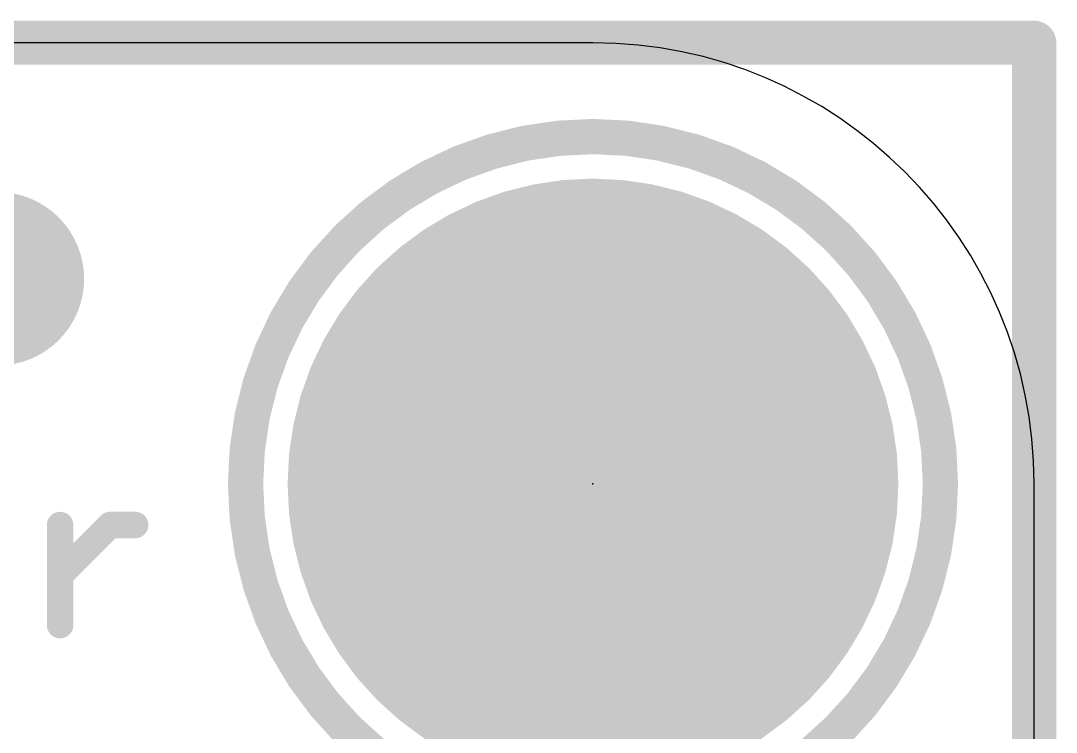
# Model space of a CAD drawing. Extents: x -0.1 to 25.5, y -0.1 to 17.9.
# Drawn here: x 19.57 to 25.53, y 13.81 to 17.91 of the extents above; entities that cross this region are included whole.
import ezdxf

# ---------------------------------------------------------------- set-up
doc = ezdxf.new("R2010")
doc.units = 0
for name, color, linetype in [('1', 12, 'CONTINUOUS'), ('16', 5, 'CONTINUOUS'), ('17', 110, 'CONTINUOUS'), ('20', 53, 'CONTINUOUS'), ('21', 40, 'CONTINUOUS'), ('23', 40, 'CONTINUOUS')]:
    doc.layers.add(name, color=color, linetype=linetype)

# ---------------------------------------------------------------- blocks, each defined once
blk = doc.blocks.new('PIE')
at = {"const_width": 0.5}
blk.add_lwpolyline([(0, -0.25, 1), (0, 0.25, 1), (0, -0.25)], format="xyb", dxfattribs=at)
blk = doc.blocks.new('ROUNDP')
at = {"const_width": 0.5}
blk.add_lwpolyline([(0, -0.25, 1), (0, 0.25, 1), (0, -0.25)], format="xyb", dxfattribs=at)

msp = doc.modelspace()

# ---------------------------------------------------------------- linework, layer by layer
at = {"layer": '1', "const_width": 0.254}
for points in [[(0, 17.78), (25.4, 17.78)], [(25.4, 17.78), (25.4, 0)]]:
    msp.add_lwpolyline(points, dxfattribs=at)
at = {"layer": '1', "const_width": 0.127}
for points in [[(25.4635, 17.78, 1), (25.3365, 17.78)], [(25.4, 17.7165, 1), (25.4, 17.8435)]]:
    msp.add_lwpolyline(points, format="xyb", dxfattribs=at)
at = {"layer": '16', "const_width": 0.254}
for points in [[(0, 17.78), (25.4, 17.78)], [(25.4, 17.78), (25.4, 0)]]:
    msp.add_lwpolyline(points, dxfattribs=at)
at = {"layer": '16', "const_width": 0.127}
for points in [[(25.4635, 17.78, 1), (25.3365, 17.78)], [(25.4, 17.7165, 1), (25.4, 17.8435)]]:
    msp.add_lwpolyline(points, format="xyb", dxfattribs=at)
at = {"layer": '20'}
for p, q in [((22.86, 17.78), (2.54, 17.78)), ((25.4, 2.54), (25.4, 15.24))]:
    msp.add_line(p, q, dxfattribs=at)
msp.add_arc((22.86, 15.24), 2.54, 0, 90, dxfattribs=at)
at = {"layer": '21'}
for points, const_width in [([(22.86, 13.24, 1), (22.86, 17.24, 1), (22.86, 13.24)], 0.2032), ([(19.8307, 15.0034, 1), (19.7545, 15.0034)], 0.0762), ([(20.0807, 15.0415, 1), (20.0807, 14.9653)], 0.0762), ([(20.1076, 14.9765, 1), (20.0538, 15.0304)], 0.0762), ([(20.2248, 14.9653, 1), (20.2248, 15.0415)], 0.0762), ([(19.7656, 14.7423, 1), (19.8195, 14.6884)], 0.0762), ([(19.7545, 14.4272, 1), (19.8307, 14.4272)], 0.0762)]:
    msp.add_lwpolyline(points, format="xyb", dxfattribs=dict(at, const_width=const_width))
at = {"layer": '21', "const_width": 0.1524}
for points in [[(19.7926, 14.4272), (19.7926, 15.0034)], [(19.7926, 14.7153), (20.0807, 15.0034)], [(20.0807, 15.0034), (20.2248, 15.0034)]]:
    msp.add_lwpolyline(points, dxfattribs=at)
at = {"layer": '23'}
msp.add_point((22.86, 15.24), dxfattribs=at)

# ---------------------------------------------------------------- block references
at = {"layer": '1'}
msp.add_blockref('PIE', (19.431, 16.4211), dxfattribs=at)
at = {"layer": '17', "xscale": 3.516, "yscale": 3.516}
msp.add_blockref('ROUNDP', (22.86, 15.24), dxfattribs=at)
msp.add_blockref('ROUNDP', (22.86, 15.24), dxfattribs=at)

doc.saveas('drawing.dxf')
